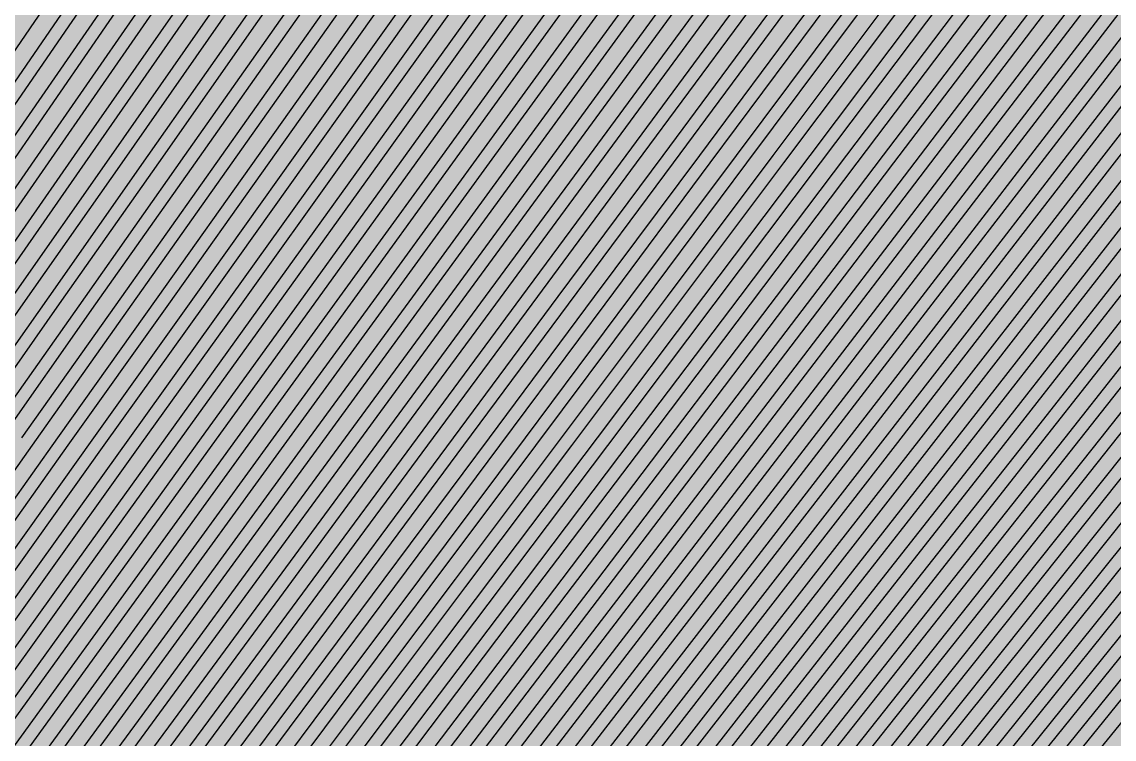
# Model space of a CAD drawing. Header units: metres. Extents: x -7231 to 10969, y -37556 to 1873.
# Drawn here: x 3303.2 to 3477.2, y -18129.3 to -18015.1 of the extents above; entities that cross this region are included whole.
import ezdxf

# ---------------------------------------------------------------- set-up
doc = ezdxf.new("R2010")
doc.units = ezdxf.units.M
for name, color, linetype in [('Metal1', 4, 'CONTINUOUS'), ('Metal2', 3, 'CONTINUOUS'), ('Polyimide', 7, 'CONTINUOUS')]:
    doc.layers.add(name, color=color, linetype=linetype)

msp = doc.modelspace()

# ---------------------------------------------------------------- hatches: boundary and pattern name
at = {"layer": 'Polyimide'}
msp.add_hatch(color=7, dxfattribs=at).paths.add_polyline_path([(4065.69, -468), (4066.67, -501.99), (4068.51, -535.99), (4071.41, -569.99), (4075.54, -603.99), (4081.04, -637.99), (4088.01, -671.99), (4096.52, -705.98), (4106.62, -739.98), (4118.33, -773.98), (4131.63, -807.98), (4146.49, -841.98), (4162.87, -875.98), (4180.68, -909.97), (4199.83, -943.97), (4220.22, -977.97), (4241.73, -1011.97), (4264.21, -1045.97), (4287.52, -1079.96), (4311.51, -1113.96), (4336.01, -1147.96), (4360.86, -1181.96), (4385.88, -1215.96), (4410.89, -1249.96), (4435.74, -1283.95), (4460.24, -1317.95), (4484.23, -1351.95), (4507.54, -1385.95), (4530.02, -1419.95), (4551.53, -1453.94), (4571.92, -1487.94), (4591.07, -1521.94), (4608.88, -1555.94), (4625.26, -1589.94), (4640.12, -1623.94), (4653.42, -1657.93), (4665.13, -1691.93), (4675.23, -1725.93), (4683.74, -1759.93), (4690.71, -1793.93), (4696.21, -1827.93), (4700.34, -1861.92), (4703.24, -1895.92), (4705.08, -1929.92), (4706.06, -1963.92), (4706.44, -1997.92), (4706.5, -2031.91), (4706.5, -4793.02), (4709.95, -4838.39), (4720.22, -4882.71), (4737.08, -4924.98), (4760.13, -4964.2), (4788.85, -4999.49), (4822.58, -5030.03), (4860.53, -5055.12), (4901.85, -5074.18), (4901.85, -5074.18), (4970.68, -5105.23), (5034.7, -5145.26), (5092.76, -5193.54), (5143.8, -5249.19), (5186.89, -5311.2), (5221.24, -5378.44), (5246.23, -5449.69), (5261.41, -5523.66), (5266.5, -5599), (5261.41, -5674.34), (5246.23, -5748.31), (5221.24, -5819.56), (5186.89, -5886.8), (5143.8, -5948.81), (5092.76, -6004.46), (5034.7, -6052.74), (4970.68, -6092.77), (4901.85, -6123.82), (4860.53, -6142.88), (4822.58, -6167.97), (4788.85, -6198.51), (4760.13, -6233.8), (4737.08, -6273.02), (4720.22, -6315.29), (4709.95, -6359.61), (4706.5, -6404.98), (4706.5, -9221.52), (4709.95, -9266.88), (4720.22, -9311.21), (4737.08, -9353.47), (4760.13, -9392.7), (4788.85, -9427.98), (4822.58, -9458.52), (4860.53, -9483.61), (4901.85, -9502.67), (4970.68, -9533.72), (5034.7, -9573.75), (5092.76, -9622.03), (5143.8, -9677.68), (5186.89, -9739.69), (5221.24, -9806.94), (5246.23, -9878.19), (5261.41, -9952.16), (5266.5, -10027.49), (5261.41, -10102.83), (5246.23, -10176.8), (5221.24, -10248.05), (5186.89, -10315.3), (5143.8, -10377.31), (5092.76, -10432.96), (5034.7, -10481.24), (4970.68, -10521.27), (4901.85, -10552.32), (4860.53, -10571.38), (4822.58, -10596.46), (4788.85, -10627), (4760.13, -10662.29), (4737.08, -10701.52), (4720.22, -10743.78), (4709.95, -10788.1), (4706.5, -10833.47), (4706.5, -13650.01), (4709.95, -13695.38), (4720.22, -13739.7), (4737.08, -13781.96), (4760.13, -13821.19), (4788.85, -13856.48), (4822.58, -13887.02), (4860.53, -13912.11), (4901.85, -13931.17), (4970.68, -13962.22), (5034.7, -14002.25), (5092.76, -14050.53), (5143.8, -14106.18), (5186.89, -14168.19), (5221.24, -14235.43), (5246.23, -14306.68), (5261.41, -14380.65), (5266.5, -14455.99), (5261.41, -14531.33), (5246.23, -14605.29), (5221.24, -14676.55), (5186.89, -14743.79), (5143.8, -14805.8), (5092.76, -14861.45), (5034.7, -14909.73), (4970.68, -14949.76), (4901.85, -14980.81), (4860.53, -14999.87), (4822.58, -15024.96), (4788.85, -15055.5), (4760.13, -15090.79), (4737.08, -15130.01), (4720.22, -15172.27), (4709.95, -15216.6), (4706.5, -15261.97), (4706.5, -15455.99), (4720.95, -15750.04), (4764.14, -16041.26), (4835.68, -16326.84), (4934.86, -16604.04), (5060.74, -16870.18), (5212.09, -17122.7), (5387.47, -17359.17), (5585.18, -17577.31), (5803.32, -17775.02), (6039.79, -17950.4), (6292.31, -18101.75), (6558.45, -18227.63), (6835.65, -18326.81), (7121.23, -18398.34), (7412.45, -18441.54), (7706.5, -18455.99), (9969.01, -18455.99), (10047.42, -18459.84), (10125.08, -18471.36), (10201.23, -18490.44), (10275.15, -18516.89), (10346.12, -18550.45), (10413.46, -18590.81), (10476.52, -18637.58), (10534.69, -18690.3), (10587.41, -18748.47), (10634.18, -18811.53), (10674.54, -18878.87), (10708.11, -18949.84), (10734.56, -19023.76), (10753.63, -19099.92), (10765.15, -19177.58), (10769.01, -19255.99), (10769.01, -20895.8), (10730.24, -20951.41), (10694.6, -21009.08), (10662.21, -21068.63), (10633.17, -21129.89), (10607.55, -21192.66), (10585.45, -21256.74), (10566.93, -21321.96), (10552.05, -21388.09), (10540.84, -21454.95), (10533.35, -21522.33), (10529.6, -21590.02), (10529.6, -21657.81), (10533.35, -21725.5), (10540.84, -21792.87), (10552.05, -21859.73), (10566.93, -21925.87), (10585.45, -21991.08), (10607.55, -22055.17), (10633.17, -22117.94), (10662.21, -22179.19), (10694.6, -22238.74), (10730.24, -22296.41), (10769.01, -22352.03), (10769.01, -32454.24), (10728.74, -32510.49), (10691.72, -32568.92), (10658.05, -32629.35), (10627.85, -32691.58), (10601.2, -32755.42), (10578.21, -32820.67), (10558.93, -32887.1), (10543.44, -32954.52), (10531.77, -33022.71), (10523.97, -33091.44), (10520.07, -33160.51), (10520.07, -33229.69), (10523.97, -33298.75), (10531.77, -33367.49), (10543.44, -33435.67), (10558.93, -33503.09), (10578.21, -33569.53), (10601.2, -33634.77), (10627.85, -33698.61), (10658.05, -33760.85), (10691.72, -33821.28), (10728.74, -33879.71), (10769.01, -33935.96), (10769.01, -36556), (10765.15, -36634.41), (10753.63, -36712.07), (10734.56, -36788.23), (10708.11, -36862.15), (10674.54, -36933.12), (10634.18, -37000.46), (10587.41, -37063.51), (10534.69, -37121.69), (10476.52, -37174.41), (10413.46, -37221.18), (10346.12, -37261.54), (10275.15, -37295.1), (10201.23, -37321.55), (10125.08, -37340.63), (10047.42, -37352.15), (9969.01, -37356), (-6231.01, -37356), (-6309.42, -37352.15), (-6387.08, -37340.63), (-6463.23, -37321.55), (-6537.15, -37295.1), (-6608.12, -37261.54), (-6675.46, -37221.18), (-6738.52, -37174.41), (-6796.69, -37121.69), (-6849.41, -37063.51), (-6896.18, -37000.46), (-6936.54, -36933.12), (-6970.11, -36862.15), (-6996.56, -36788.23), (-7015.63, -36712.07), (-7027.15, -36634.41), (-7031.01, -36556), (-7031.01, -33936), (-6990.74, -33879.75), (-6953.7, -33821.31), (-6920.03, -33760.88), (-6889.82, -33698.64), (-6863.18, -33634.8), (-6840.18, -33569.55), (-6820.9, -33503.11), (-6805.4, -33435.69), (-6793.74, -33367.49), (-6785.94, -33298.75), (-6782.03, -33229.68), (-6782.03, -33160.5), (-6785.94, -33091.43), (-6793.74, -33022.69), (-6805.4, -32954.5), (-6820.9, -32887.07), (-6840.18, -32820.63), (-6863.18, -32755.39), (-6889.82, -32691.54), (-6920.03, -32629.3), (-6953.7, -32568.87), (-6990.74, -32510.43), (-7031.01, -32454.18), (-7031.01, -22364.83), (-6990.74, -22308.58), (-6953.7, -22250.14), (-6920.03, -22189.71), (-6889.82, -22127.47), (-6863.18, -22063.62), (-6840.18, -21998.38), (-6820.9, -21931.94), (-6805.4, -21864.51), (-6793.74, -21796.32), (-6785.94, -21727.58), (-6782.03, -21658.51), (-6782.03, -21589.33), (-6785.94, -21520.26), (-6793.74, -21451.52), (-6805.4, -21383.32), (-6820.9, -21315.9), (-6840.18, -21249.46), (-6863.18, -21184.21), (-6889.82, -21120.37), (-6920.03, -21058.13), (-6953.7, -20997.7), (-6990.74, -20939.26), (-7031.01, -20883.01), (-7031.01, -19255.99), (-7027.15, -19177.58), (-7015.63, -19099.92), (-6996.56, -19023.76), (-6970.11, -18949.84), (-6936.54, -18878.87), (-6896.18, -18811.53), (-6849.41, -18748.47), (-6796.69, -18690.3), (-6738.52, -18637.58), (-6675.46, -18590.81), (-6608.12, -18550.45), (-6537.15, -18516.89), (-6463.23, -18490.44), (-6387.08, -18471.36), (-6309.42, -18459.84), (-6231.01, -18455.99), (-3968.5, -18455.99), (-3674.45, -18441.54), (-3383.23, -18398.34), (-3097.65, -18326.81), (-2820.45, -18227.63), (-2554.31, -18101.75), (-2301.79, -17950.4), (-2065.32, -17775.02), (-1847.18, -17577.31), (-1649.47, -17359.17), (-1474.09, -17122.7), (-1322.74, -16870.18), (-1196.86, -16604.04), (-1097.68, -16326.84), (-1026.14, -16041.26), (-982.95, -15750.04), (-968.5, -15455.99), (-968.5, -15261.97), (-971.95, -15216.6), (-982.22, -15172.27), (-999.08, -15130.01), (-1022.13, -15090.79), (-1050.85, -15055.5), (-1084.58, -15024.96), (-1122.53, -14999.87), (-1163.85, -14980.81), (-1232.68, -14949.76), (-1296.7, -14909.73), (-1354.76, -14861.45), (-1405.8, -14805.8), (-1448.89, -14743.79), (-1483.24, -14676.55), (-1508.23, -14605.29), (-1523.41, -14531.33), (-1528.5, -14455.99), (-1523.41, -14380.65), (-1508.23, -14306.68), (-1483.24, -14235.43), (-1448.89, -14168.19), (-1405.8, -14106.18), (-1354.76, -14050.53), (-1296.7, -14002.25), (-1232.68, -13962.22), (-1163.85, -13931.17), (-1122.53, -13912.11), (-1084.58, -13887.02), (-1050.85, -13856.48), (-1022.13, -13821.19), (-999.08, -13781.96), (-982.22, -13739.7), (-971.95, -13695.38), (-968.5, -13650.01), (-968.5, -12309.64), (-971.95, -12264.27), (-982.22, -12219.94), (-999.08, -12177.68), (-1022.13, -12138.46), (-1050.85, -12103.17), (-1084.58, -12072.63), (-1122.53, -12047.54), (-1163.85, -12028.48), (-1232.68, -11997.43), (-1296.7, -11957.4), (-1354.76, -11909.12), (-1405.8, -11853.47), (-1448.89, -11791.46), (-1483.24, -11724.22), (-1508.23, -11652.96), (-1523.41, -11579), (-1528.5, -11503.66), (-1523.41, -11428.32), (-1508.23, -11354.35), (-1483.24, -11283.1), (-1448.89, -11215.86), (-1405.8, -11153.85), (-1354.76, -11098.2), (-1296.7, -11049.92), (-1232.68, -11009.89), (-1163.85, -10978.84), (-1122.53, -10959.78), (-1084.58, -10934.69), (-1050.85, -10904.15), (-1022.13, -10868.86), (-999.08, -10829.63), (-982.22, -10787.37), (-971.95, -10743.05), (-968.5, -10697.68), (-968.5, -9357.31), (-971.95, -9311.94), (-982.22, -9267.62), (-999.08, -9225.35), (-1022.13, -9186.13), (-1050.85, -9150.84), (-1084.58, -9120.3), (-1122.53, -9095.21), (-1163.85, -9076.15), (-1163.85, -9076.15), (-1232.68, -9045.1), (-1296.7, -9005.07), (-1354.76, -8956.79), (-1405.8, -8901.14), (-1448.89, -8839.13), (-1483.24, -8771.89), (-1508.23, -8700.64), (-1523.41, -8626.67), (-1528.5, -8551.33), (-1523.41, -8475.99), (-1508.23, -8402.02), (-1483.24, -8330.77), (-1448.89, -8263.53), (-1405.8, -8201.52), (-1354.76, -8145.87), (-1296.7, -8097.59), (-1232.68, -8057.56), (-1163.85, -8026.51), (-1163.85, -8026.51), (-1122.53, -8007.45), (-1084.58, -7982.36), (-1050.85, -7951.82), (-1022.13, -7916.53), (-999.08, -7877.31), (-982.22, -7835.04), (-971.95, -7790.72), (-968.5, -7745.35), (-968.5, -6404.98), (-971.95, -6359.61), (-982.22, -6315.29), (-999.08, -6273.02), (-1022.13, -6233.8), (-1050.85, -6198.51), (-1084.58, -6167.97), (-1122.53, -6142.88), (-1163.85, -6123.82), (-1163.85, -6123.82), (-1232.68, -6092.77), (-1296.7, -6052.74), (-1354.76, -6004.46), (-1405.8, -5948.81), (-1448.89, -5886.8), (-1483.24, -5819.56), (-1508.23, -5748.31), (-1523.41, -5674.34), (-1528.5, -5599), (-1523.41, -5523.66), (-1508.23, -5449.69), (-1483.24, -5378.44), (-1448.89, -5311.2), (-1405.8, -5249.19), (-1354.76, -5193.54), (-1296.7, -5145.26), (-1232.68, -5105.23), (-1163.85, -5074.18), (-1163.85, -5074.18), (-1122.53, -5055.12), (-1084.58, -5030.03), (-1050.85, -4999.49), (-1022.13, -4964.2), (-999.08, -4924.98), (-982.22, -4882.71), (-971.95, -4838.39), (-968.5, -4793.02), (-968.5, -2031.91), (-968.44, -1997.92), (-968.06, -1963.92), (-967.05, -1929.92), (-965.18, -1895.92), (-962.22, -1861.92), (-958.01, -1827.93), (-952.41, -1793.93), (-945.31, -1759.93), (-936.64, -1725.93), (-926.35, -1691.93), (-914.43, -1657.93), (-900.88, -1623.94), (-885.74, -1589.94), (-869.05, -1555.94), (-850.91, -1521.94), (-831.4, -1487.94), (-810.63, -1453.94), (-788.72, -1419.95), (-765.82, -1385.95), (-742.07, -1351.95), (-717.63, -1317.95), (-692.67, -1283.95), (-667.36, -1249.96), (-641.88, -1215.96), (-616.39, -1181.96), (-591.08, -1147.96), (-566.12, -1113.96), (-541.68, -1079.96), (-517.93, -1045.97), (-495.03, -1011.97), (-473.12, -977.97), (-452.35, -943.97), (-432.84, -909.97), (-414.7, -875.98), (-398.01, -841.98), (-382.87, -807.98), (-369.32, -773.98), (-357.4, -739.98), (-347.11, -705.98), (-338.44, -671.99), (-331.34, -637.99), (-325.74, -603.99), (-321.53, -569.99), (-318.57, -535.99), (-316.7, -501.99), (-315.69, -468), (-315.31, -434), (-315.25, -400), (-315.25, 401), (-315.25, 451), (-315.25, 1644), (-270.25, 1644), (-270.03, 1637.13), (-269.35, 1630.29), (-268.23, 1623.52), (-266.67, 1616.82), (-264.68, 1610.25), (-262.26, 1603.82), (-259.42, 1597.56), (-256.18, 1591.5), (-252.55, 1585.67), (-248.55, 1580.08), (-244.19, 1574.77), (-239.5, 1569.75), (-234.48, 1565.06), (-229.17, 1560.7), (-223.58, 1556.7), (-217.75, 1553.07), (-211.69, 1549.83), (-205.43, 1546.99), (-199, 1544.57), (-192.43, 1542.58), (-185.73, 1541.02), (-178.96, 1539.9), (-172.12, 1539.22), (-165.25, 1539), (-158.38, 1539.22), (-151.54, 1539.9), (-144.77, 1541.02), (-138.07, 1542.58), (-131.5, 1544.57), (-125.07, 1546.99), (-118.81, 1549.83), (-112.75, 1553.07), (-106.92, 1556.7), (-101.33, 1560.7), (-96.02, 1565.06), (-91, 1569.75), (-86.31, 1574.77), (-81.95, 1580.08), (-77.95, 1585.67), (-74.32, 1591.5), (-71.08, 1597.56), (-68.24, 1603.82), (-65.82, 1610.25), (-63.83, 1616.82), (-62.27, 1623.52), (-61.15, 1630.29), (-60.47, 1637.13), (-60.25, 1644), (1853, 1644), (1853, 1573), (3815.25, 1573), (3815.46, 1579.54), (3816.11, 1586.05), (3817.17, 1592.51), (3818.66, 1598.88), (3820.56, 1605.14), (3822.86, 1611.27), (3825.56, 1617.23), (3828.65, 1623), (3832.1, 1628.56), (3835.91, 1633.88), (3840.07, 1638.93), (3844.54, 1643.71), (3849.32, 1648.18), (3854.37, 1652.34), (3859.69, 1656.15), (3865.25, 1659.6), (3871.02, 1662.69), (3876.98, 1665.39), (3883.11, 1667.69), (3889.37, 1669.59), (3895.74, 1671.08), (3902.2, 1672.14), (3908.71, 1672.79), (3915.25, 1673), (3921.79, 1672.79), (3928.3, 1672.14), (3934.76, 1671.08), (3941.13, 1669.59), (3947.39, 1667.69), (3953.52, 1665.39), (3959.48, 1662.69), (3965.25, 1659.6), (3970.81, 1656.15), (3976.13, 1652.34), (3981.18, 1648.18), (3985.96, 1643.71), (3990.43, 1638.93), (3994.59, 1633.88), (3998.4, 1628.56), (4001.85, 1623), (4004.94, 1617.23), (4007.64, 1611.27), (4009.94, 1605.14), (4011.84, 1598.88), (4013.33, 1592.51), (4014.39, 1586.05), (4015.04, 1579.54), (4015.25, 1573), (4065.25, 1573), (4065.25, 451), (4065.25, 401), (4065.25, -400), (4065.31, -434), (4065.69, -468)])

# ---------------------------------------------------------------- linework, layer by layer
at = {"layer": 'Metal1'}
for points in [[(3286.88, -18238.83), (3303.95, -18216.33), (3321.02, -18193.83), (3338.08, -18171.33), (3355.15, -18148.83), (3372.22, -18126.33), (3389.29, -18103.82), (3406.35, -18081.32), (3423.42, -18058.82), (3440.49, -18036.32), (3457.56, -18013.82), (3474.62, -17991.32), (3491.69, -17968.82), (3508.76, -17946.32), (3525.83, -17923.82), (3542.89, -17901.32), (3559.96, -17878.82), (3577.03, -17856.32), (3594.1, -17833.82), (3611.16, -17811.32), (3628.23, -17788.82), (3645.3, -17766.31)], [(3646.89, -17767.52), (3629.82, -17790.02), (3612.76, -17812.52), (3595.69, -17835.03), (3578.62, -17857.53), (3561.55, -17880.03), (3544.49, -17902.53), (3527.42, -17925.03), (3510.35, -17947.53), (3493.29, -17970.03), (3476.22, -17992.53), (3459.15, -18015.03), (3442.08, -18037.53), (3425.02, -18060.03), (3407.95, -18082.53), (3390.88, -18105.03), (3373.81, -18127.53), (3356.75, -18150.03), (3339.68, -18172.54), (3322.61, -18195.04), (3305.54, -18217.54), (3288.48, -18240.04)], [(3288.55, -18193.84), (3305.23, -18171.34), (3321.92, -18148.83), (3338.6, -18126.33), (3355.29, -18103.83), (3371.98, -18081.33), (3388.66, -18058.83), (3405.35, -18036.33), (3422.03, -18013.83), (3438.72, -17991.33), (3455.41, -17968.83), (3472.09, -17946.33), (3488.78, -17923.83), (3505.46, -17901.33), (3522.15, -17878.83), (3538.84, -17856.33), (3555.52, -17833.83), (3572.21, -17811.32), (3588.89, -17788.82), (3605.58, -17766.32)], [(3288.68, -18148.84), (3304.99, -18126.34), (3321.29, -18103.84), (3337.6, -18081.34), (3353.9, -18058.84), (3370.21, -18036.34), (3386.51, -18013.84), (3402.82, -17991.34), (3419.12, -17968.84), (3435.43, -17946.34), (3451.73, -17923.84), (3468.03, -17901.34), (3484.34, -17878.84), (3500.64, -17856.33), (3516.95, -17833.83), (3533.25, -17811.33), (3549.56, -17788.83), (3565.86, -17766.33)], [(3527.78, -17767.5), (3511.85, -17790), (3495.93, -17812.5), (3480.01, -17835), (3464.08, -17857.5), (3448.16, -17880), (3432.24, -17902.5), (3416.31, -17925), (3400.39, -17947.5), (3384.47, -17970), (3368.54, -17992.5), (3352.62, -18015), (3336.7, -18037.5), (3320.77, -18060.01), (3304.85, -18082.51), (3288.93, -18105.01)], [(3474.84, -17767.48), (3459.42, -17789.98), (3444.01, -17812.49), (3428.59, -17834.99), (3413.18, -17857.49), (3397.76, -17879.99), (3382.35, -17902.49), (3366.93, -17924.99), (3351.52, -17947.49), (3336.1, -17969.99), (3320.69, -17992.49), (3305.27, -18014.99), (3289.86, -18037.49)], [(3607.19, -17767.51), (3590.5, -17790.02), (3573.81, -17812.52), (3557.13, -17835.02), (3540.44, -17857.52), (3523.76, -17880.02), (3507.07, -17902.52), (3490.38, -17925.02), (3473.7, -17947.52), (3457.01, -17970.02), (3440.33, -17992.52), (3423.64, -18015.02), (3406.95, -18037.52), (3390.27, -18060.02), (3373.58, -18082.52), (3356.9, -18105.02), (3340.21, -18127.53), (3323.52, -18150.03), (3306.84, -18172.53), (3290.15, -18195.03)], [(3567.48, -17767.51), (3551.18, -17790.01), (3534.87, -17812.51), (3518.57, -17835.01), (3502.26, -17857.51), (3485.96, -17880.01), (3469.65, -17902.51), (3453.35, -17925.01), (3437.04, -17947.51), (3420.74, -17970.01), (3404.44, -17992.51), (3388.13, -18015.01), (3371.83, -18037.51), (3355.52, -18060.01), (3339.22, -18082.52), (3322.91, -18105.02), (3306.61, -18127.52), (3290.3, -18150.02)], [(3290.7, -18261.32), (3308.02, -18238.82), (3325.34, -18216.32), (3342.67, -18193.82), (3359.99, -18171.32), (3377.31, -18148.82), (3394.63, -18126.32), (3411.95, -18103.82), (3429.27, -18081.32), (3446.6, -18058.82), (3463.92, -18036.32), (3481.24, -18013.82), (3498.56, -17991.32), (3515.88, -17968.81), (3533.2, -17946.31), (3550.53, -17923.81), (3567.85, -17901.31), (3585.17, -17878.81), (3602.49, -17856.31), (3619.81, -17833.81), (3637.13, -17811.31), (3654.46, -17788.81), (3671.78, -17766.31)], [(3291.76, -18081.35), (3307.56, -18058.85), (3323.35, -18036.35), (3339.15, -18013.85), (3354.94, -17991.35), (3370.74, -17968.85), (3386.54, -17946.35), (3402.33, -17923.85), (3418.13, -17901.35), (3433.92, -17878.85), (3449.72, -17856.35), (3465.52, -17833.85), (3481.31, -17811.35), (3497.11, -17788.84), (3512.9, -17766.34)], [(3673.36, -17767.53), (3656.04, -17790.03), (3638.72, -17812.53), (3621.4, -17835.03), (3604.08, -17857.53), (3586.75, -17880.03), (3569.43, -17902.53), (3552.11, -17925.03), (3534.79, -17947.53), (3517.47, -17970.03), (3500.15, -17992.54), (3482.82, -18015.04), (3465.5, -18037.54), (3448.18, -18060.04), (3430.86, -18082.54), (3413.54, -18105.04), (3396.21, -18127.54), (3378.89, -18150.04), (3361.57, -18172.54), (3344.25, -18195.04), (3326.93, -18217.54), (3309.61, -18240.04), (3292.28, -18262.54)], [(3293.25, -18216.33), (3310.19, -18193.83), (3327.13, -18171.33), (3344.07, -18148.83), (3361.01, -18126.33), (3377.95, -18103.83), (3394.89, -18081.33), (3411.84, -18058.83), (3428.78, -18036.33), (3445.72, -18013.82), (3462.66, -17991.32), (3479.6, -17968.82), (3496.54, -17946.32), (3513.48, -17923.82), (3530.42, -17901.32), (3547.36, -17878.82), (3564.3, -17856.32), (3581.24, -17833.82), (3598.18, -17811.32), (3615.12, -17788.82), (3632.06, -17766.32)], [(3514.54, -17767.49), (3498.75, -17789.99), (3482.95, -17812.49), (3467.15, -17835), (3451.36, -17857.5), (3435.56, -17880), (3419.76, -17902.5), (3403.97, -17925), (3388.17, -17947.5), (3372.38, -17970), (3356.58, -17992.5), (3340.78, -18015), (3324.99, -18037.5), (3309.19, -18060), (3293.4, -18082.5)], [(3293.78, -18126.35), (3309.96, -18103.85), (3326.14, -18081.34), (3342.32, -18058.84), (3358.49, -18036.34), (3374.67, -18013.84), (3390.85, -17991.34), (3407.03, -17968.84), (3423.2, -17946.34), (3439.38, -17923.84), (3455.56, -17901.34), (3471.74, -17878.84), (3487.91, -17856.34), (3504.09, -17833.84), (3520.27, -17811.34), (3536.45, -17788.84), (3552.62, -17766.34)], [(3294.01, -18283.82), (3311.58, -18261.32), (3329.16, -18238.82), (3346.74, -18216.32), (3364.31, -18193.82), (3381.89, -18171.32), (3399.46, -18148.81), (3417.04, -18126.31), (3434.62, -18103.81), (3452.19, -18081.31), (3469.77, -18058.81), (3487.34, -18036.31), (3504.92, -18013.81), (3522.5, -17991.31), (3540.07, -17968.81), (3557.65, -17946.31), (3575.22, -17923.81), (3592.8, -17901.31), (3610.38, -17878.81), (3627.95, -17856.31), (3645.53, -17833.81), (3663.1, -17811.3), (3680.68, -17788.8), (3698.26, -17766.3)], [(3294.28, -18171.34), (3310.84, -18148.84), (3327.4, -18126.34), (3343.96, -18103.84), (3360.52, -18081.34), (3377.08, -18058.83), (3393.63, -18036.33), (3410.19, -18013.83), (3426.75, -17991.33), (3443.31, -17968.83), (3459.87, -17946.33), (3476.43, -17923.83), (3492.99, -17901.33), (3509.55, -17878.83), (3526.11, -17856.33), (3542.66, -17833.83), (3559.22, -17811.33), (3575.78, -17788.83), (3592.34, -17766.33)], [(3633.66, -17767.52), (3616.72, -17790.02), (3599.78, -17812.52), (3582.84, -17835.02), (3565.9, -17857.52), (3548.96, -17880.02), (3532.02, -17902.52), (3515.07, -17925.03), (3498.13, -17947.53), (3481.19, -17970.03), (3464.25, -17992.53), (3447.31, -18015.03), (3430.37, -18037.53), (3413.43, -18060.03), (3396.49, -18082.53), (3379.55, -18105.03), (3362.61, -18127.53), (3345.67, -18150.03), (3328.73, -18172.53), (3311.79, -18195.03), (3294.85, -18217.53)], [(3554.25, -17767.5), (3538.07, -17790), (3521.89, -17812.5), (3505.71, -17835), (3489.54, -17857.51), (3473.36, -17880.01), (3457.18, -17902.51), (3441, -17925.01), (3424.83, -17947.51), (3408.65, -17970.01), (3392.47, -17992.51), (3376.29, -18015.01), (3360.12, -18037.51), (3343.94, -18060.01), (3327.76, -18082.51), (3311.58, -18105.01), (3295.41, -18127.51)], [(3699.83, -17767.53), (3682.26, -17790.04), (3664.68, -17812.54), (3647.1, -17835.04), (3629.53, -17857.54), (3611.95, -17880.04), (3594.38, -17902.54), (3576.8, -17925.04), (3559.22, -17947.54), (3541.65, -17970.04), (3524.07, -17992.54), (3506.5, -18015.04), (3488.92, -18037.54), (3471.34, -18060.04), (3453.77, -18082.54), (3436.19, -18105.04), (3418.62, -18127.55), (3401.04, -18150.05), (3383.46, -18172.55), (3365.89, -18195.05), (3348.31, -18217.55), (3330.74, -18240.05), (3313.16, -18262.55), (3295.59, -18285.05)], [(3593.95, -17767.51), (3577.39, -17790.01), (3560.83, -17812.51), (3544.28, -17835.01), (3527.72, -17857.51), (3511.16, -17880.01), (3494.6, -17902.52), (3478.04, -17925.02), (3461.48, -17947.52), (3444.92, -17970.02), (3428.36, -17992.52), (3411.8, -18015.02), (3395.24, -18037.52), (3378.69, -18060.02), (3362.13, -18082.52), (3345.57, -18105.02), (3329.01, -18127.52), (3312.45, -18150.02), (3295.89, -18172.52)], [(3295.97, -18058.86), (3311.64, -18036.36), (3327.31, -18013.85), (3342.98, -17991.35), (3358.64, -17968.85), (3374.31, -17946.35), (3389.98, -17923.85), (3405.65, -17901.35), (3421.32, -17878.85), (3436.99, -17856.35), (3452.66, -17833.85), (3468.33, -17811.35), (3484, -17788.85), (3499.67, -17766.35)], [(3297.45, -18238.83), (3314.65, -18216.33), (3331.84, -18193.82), (3349.04, -18171.32), (3366.23, -18148.82), (3383.42, -18126.32), (3400.62, -18103.82), (3417.81, -18081.32), (3435.01, -18058.82), (3452.2, -18036.32), (3469.4, -18013.82), (3486.59, -17991.32), (3503.79, -17968.82), (3520.98, -17946.32), (3538.18, -17923.82), (3555.37, -17901.32), (3572.57, -17878.81), (3589.76, -17856.31), (3606.95, -17833.81), (3624.15, -17811.31), (3641.34, -17788.81), (3658.54, -17766.31)], [(3501.31, -17767.49), (3485.64, -17789.99), (3469.97, -17812.49), (3454.3, -17834.99), (3438.63, -17857.49), (3422.96, -17879.99), (3407.29, -17902.49), (3391.62, -17925), (3375.95, -17947.5), (3360.29, -17970), (3344.62, -17992.5), (3328.95, -18015), (3313.28, -18037.5), (3297.61, -18060)], [(3298.63, -18103.85), (3314.68, -18081.35), (3330.73, -18058.85), (3346.78, -18036.35), (3362.83, -18013.85), (3378.88, -17991.34), (3394.93, -17968.84), (3410.98, -17946.34), (3427.03, -17923.84), (3443.08, -17901.34), (3459.13, -17878.84), (3475.18, -17856.34), (3491.23, -17833.84), (3507.28, -17811.34), (3523.33, -17788.84), (3539.38, -17766.34)], [(3660.13, -17767.53), (3642.93, -17790.03), (3625.74, -17812.53), (3608.54, -17835.03), (3591.35, -17857.53), (3574.15, -17880.03), (3556.96, -17902.53), (3539.77, -17925.03), (3522.57, -17947.53), (3505.38, -17970.03), (3488.18, -17992.53), (3470.99, -18015.03), (3453.79, -18037.53), (3436.6, -18060.03), (3419.4, -18082.54), (3402.21, -18105.04), (3385.01, -18127.54), (3367.82, -18150.04), (3350.62, -18172.54), (3333.43, -18195.04), (3316.24, -18217.54), (3299.04, -18240.04)], [(3299.37, -18193.83), (3316.18, -18171.33), (3333, -18148.83), (3349.81, -18126.33), (3366.62, -18103.83), (3383.44, -18081.33), (3400.25, -18058.83), (3417.06, -18036.33), (3433.87, -18013.83), (3450.69, -17991.33), (3467.5, -17968.83), (3484.31, -17946.33), (3501.13, -17923.82), (3517.94, -17901.32), (3534.75, -17878.82), (3551.57, -17856.32), (3568.38, -17833.82), (3585.19, -17811.32), (3602.01, -17788.82), (3618.82, -17766.32)], [(3299.76, -18148.84), (3316.19, -18126.34), (3332.63, -18103.84), (3349.06, -18081.34), (3365.49, -18058.84), (3381.92, -18036.34), (3398.35, -18013.84), (3414.78, -17991.34), (3431.22, -17968.84), (3447.65, -17946.33), (3464.08, -17923.83), (3480.51, -17901.33), (3496.94, -17878.83), (3513.37, -17856.33), (3529.81, -17833.83), (3546.24, -17811.33), (3562.67, -17788.83), (3579.1, -17766.33)], [(3299.92, -18036.36), (3315.47, -18013.86), (3331.01, -17991.36), (3346.55, -17968.86), (3362.09, -17946.36), (3377.63, -17923.86), (3393.17, -17901.35), (3408.72, -17878.85), (3424.26, -17856.35), (3439.8, -17833.85), (3455.34, -17811.35), (3470.88, -17788.85), (3486.43, -17766.35)], [(3541.01, -17767.5), (3524.96, -17790), (3508.91, -17812.5), (3492.86, -17835), (3476.81, -17857.5), (3460.76, -17880), (3444.71, -17902.5), (3428.66, -17925), (3412.61, -17947.5), (3396.56, -17970.01), (3380.51, -17992.51), (3364.46, -18015.01), (3348.41, -18037.51), (3332.36, -18060.01), (3316.31, -18082.51), (3300.26, -18105.01)], [(3620.42, -17767.52), (3603.61, -17790.02), (3586.8, -17812.52), (3569.98, -17835.02), (3553.17, -17857.52), (3536.36, -17880.02), (3519.54, -17902.52), (3502.73, -17925.02), (3485.92, -17947.52), (3469.1, -17970.02), (3452.29, -17992.52), (3435.48, -18015.02), (3418.66, -18037.53), (3401.85, -18060.03), (3385.04, -18082.53), (3368.22, -18105.03), (3351.41, -18127.53), (3334.6, -18150.03), (3317.78, -18172.53), (3300.97, -18195.03)], [(3301.14, -18261.32), (3318.59, -18238.82), (3336.04, -18216.32), (3353.49, -18193.82), (3370.94, -18171.32), (3388.39, -18148.82), (3405.84, -18126.32), (3423.28, -18103.82), (3440.73, -18081.32), (3458.18, -18058.81), (3475.63, -18036.31), (3493.08, -18013.81), (3510.53, -17991.31), (3527.98, -17968.81), (3545.43, -17946.31), (3562.87, -17923.81), (3580.32, -17901.31), (3597.77, -17878.81), (3615.22, -17856.31), (3632.67, -17833.81), (3650.12, -17811.31), (3667.57, -17788.81), (3685.02, -17766.31)], [(3580.72, -17767.51), (3564.29, -17790.01), (3547.85, -17812.51), (3531.42, -17835.01), (3514.99, -17857.51), (3498.56, -17880.01), (3482.13, -17902.51), (3465.69, -17925.01), (3449.26, -17947.51), (3432.83, -17970.01), (3416.4, -17992.52), (3399.97, -18015.02), (3383.54, -18037.52), (3367.1, -18060.02), (3350.67, -18082.52), (3334.24, -18105.02), (3317.81, -18127.52), (3301.38, -18150.02)], [(3488.07, -17767.49), (3472.53, -17789.99), (3456.99, -17812.49), (3441.45, -17834.99), (3425.9, -17857.49), (3410.36, -17879.99), (3394.82, -17902.49), (3379.28, -17924.99), (3363.74, -17947.49), (3348.19, -17969.99), (3332.65, -17992.49), (3317.11, -18014.99), (3301.57, -18037.5)], [(3686.6, -17767.53), (3669.15, -17790.03), (3651.7, -17812.53), (3634.25, -17835.03), (3616.8, -17857.53), (3599.35, -17880.03), (3581.9, -17902.54), (3564.46, -17925.04), (3547.01, -17947.54), (3529.56, -17970.04), (3512.11, -17992.54), (3494.66, -18015.04), (3477.21, -18037.54), (3459.76, -18060.04), (3442.31, -18082.54), (3424.86, -18105.04), (3407.42, -18127.54), (3389.97, -18150.04), (3372.52, -18172.54), (3355.07, -18195.04), (3337.62, -18217.55), (3320.17, -18240.05), (3302.72, -18262.55)], [(3303.22, -18081.35), (3319.14, -18058.85), (3335.07, -18036.35), (3350.99, -18013.85), (3366.91, -17991.35), (3382.83, -17968.85), (3398.76, -17946.35), (3414.68, -17923.85), (3430.6, -17901.35), (3446.53, -17878.84), (3462.45, -17856.34), (3478.37, -17833.84), (3494.3, -17811.34), (3510.22, -17788.84), (3526.14, -17766.34)], [(3286.62, -18306.32), (3304.32, -18283.82), (3322.03, -18261.32), (3339.73, -18238.81), (3357.43, -18216.31), (3375.14, -18193.81), (3392.84, -18171.31), (3410.54, -18148.81), (3428.25, -18126.31), (3445.95, -18103.81), (3463.65, -18081.31), (3481.36, -18058.81), (3499.06, -18036.31), (3516.76, -18013.81)], [(3289.04, -18328.81), (3307, -18306.31), (3324.95, -18283.81), (3342.91, -18261.31), (3360.87, -18238.81), (3378.83, -18216.31), (3396.78, -18193.81), (3414.74, -18171.31), (3432.7, -18148.81), (3450.66, -18126.31), (3468.61, -18103.81), (3486.57, -18081.3), (3504.53, -18058.8), (3522.49, -18036.3), (3540.44, -18013.8)], [(3290.95, -18351.31), (3309.16, -18328.81), (3327.37, -18306.31), (3345.59, -18283.81), (3363.8, -18261.3), (3382.01, -18238.8), (3400.22, -18216.3), (3418.43, -18193.8), (3436.64, -18171.3), (3454.86, -18148.8), (3473.07, -18126.3), (3491.28, -18103.8), (3509.49, -18081.3), (3527.7, -18058.8), (3545.91, -18036.3), (3564.13, -18013.8)], [(3296.81, -18306.31), (3314.64, -18283.81), (3332.47, -18261.31), (3350.3, -18238.81), (3368.13, -18216.31), (3385.96, -18193.81), (3403.79, -18171.31), (3421.62, -18148.81), (3439.45, -18126.31), (3457.28, -18103.81), (3475.11, -18081.31), (3492.94, -18058.81), (3510.77, -18036.31), (3528.6, -18013.81)], [(3299.1, -18328.81), (3317.19, -18306.31), (3335.27, -18283.81), (3353.35, -18261.31), (3371.44, -18238.81), (3389.52, -18216.31), (3407.61, -18193.81), (3425.69, -18171.3), (3443.78, -18148.8), (3461.86, -18126.3), (3479.95, -18103.8), (3498.03, -18081.3), (3516.12, -18058.8), (3534.2, -18036.3), (3552.28, -18013.8)], [(3518.33, -18015.04), (3500.63, -18037.55), (3482.93, -18060.05), (3465.22, -18082.55), (3447.52, -18105.05), (3429.82, -18127.55), (3412.11, -18150.05), (3394.41, -18172.55), (3376.71, -18195.05), (3359.01, -18217.55), (3341.3, -18240.05), (3323.6, -18262.55), (3305.9, -18285.05), (3288.19, -18307.55)], [(3542.01, -18015.05), (3524.05, -18037.55), (3506.09, -18060.05), (3488.13, -18082.55), (3470.18, -18105.05), (3452.22, -18127.55), (3434.26, -18150.05), (3416.3, -18172.55), (3398.35, -18195.06), (3380.39, -18217.56), (3362.43, -18240.06), (3344.48, -18262.56), (3326.52, -18285.06), (3308.56, -18307.56), (3290.6, -18330.06)], [(3565.68, -18015.06), (3547.47, -18037.56), (3529.26, -18060.06), (3511.04, -18082.56), (3492.83, -18105.06), (3474.62, -18127.56), (3456.41, -18150.06), (3438.2, -18172.56), (3419.99, -18195.06), (3401.78, -18217.56), (3383.56, -18240.06), (3365.35, -18262.56), (3347.14, -18285.06), (3328.93, -18307.56), (3310.72, -18330.06), (3292.51, -18352.57)], [(3530.17, -18015.05), (3512.34, -18037.55), (3494.51, -18060.05), (3476.68, -18082.55), (3458.85, -18105.05), (3441.02, -18127.55), (3423.19, -18150.05), (3405.36, -18172.55), (3387.53, -18195.05), (3369.7, -18217.55), (3351.87, -18240.05), (3334.04, -18262.55), (3316.21, -18285.06), (3298.38, -18307.56)], [(3553.84, -18015.05), (3535.76, -18037.55), (3517.67, -18060.05), (3499.59, -18082.55), (3481.51, -18105.06), (3463.42, -18127.56), (3445.34, -18150.06), (3427.25, -18172.56), (3409.17, -18195.06), (3391.08, -18217.56), (3373, -18240.06), (3354.91, -18262.56), (3336.83, -18285.06), (3318.74, -18307.56), (3300.66, -18330.06)]]:
    msp.add_lwpolyline(points, dxfattribs=at)
at = {"layer": 'Metal2'}
for points in [[(3666.74, -17767.53), (3649.49, -17790.03), (3632.23, -17812.53), (3614.97, -17835.03), (3597.71, -17857.53), (3580.45, -17880.03), (3563.2, -17902.53), (3545.94, -17925.03), (3528.68, -17947.53), (3511.42, -17970.03), (3494.16, -17992.53), (3476.91, -18015.03), (3459.65, -18037.54), (3442.39, -18060.04), (3425.13, -18082.54), (3407.87, -18105.04), (3390.61, -18127.54), (3373.36, -18150.04), (3356.1, -18172.54), (3338.84, -18195.04), (3321.58, -18217.54), (3304.32, -18240.04), (3287.07, -18262.54)], [(3507.92, -17767.49), (3492.19, -17789.99), (3476.46, -17812.49), (3460.73, -17834.99), (3444.99, -17857.49), (3429.26, -17880), (3413.53, -17902.5), (3397.8, -17925), (3382.06, -17947.5), (3366.33, -17970), (3350.6, -17992.5), (3334.87, -18015), (3319.13, -18037.5), (3303.4, -18060), (3287.67, -18082.5)], [(3287.9, -18216.33), (3304.78, -18193.83), (3321.66, -18171.33), (3338.53, -18148.83), (3355.41, -18126.33), (3372.29, -18103.83), (3389.17, -18081.33), (3406.04, -18058.83), (3422.92, -18036.33), (3439.8, -18013.83), (3456.67, -17991.33), (3473.55, -17968.82), (3490.43, -17946.32), (3507.3, -17923.82), (3524.18, -17901.32), (3541.06, -17878.82), (3557.93, -17856.32), (3574.81, -17833.82), (3591.69, -17811.32), (3608.56, -17788.82), (3625.44, -17766.32)], [(3288.18, -18126.35), (3304.29, -18103.85), (3320.41, -18081.35), (3336.52, -18058.85), (3352.64, -18036.34), (3368.75, -18013.84), (3384.86, -17991.34), (3400.98, -17968.84), (3417.09, -17946.34), (3433.21, -17923.84), (3449.32, -17901.34), (3465.43, -17878.84), (3481.55, -17856.34), (3497.66, -17833.84), (3513.78, -17811.34), (3529.89, -17788.84), (3546, -17766.34)], [(3288.81, -18171.34), (3305.3, -18148.84), (3321.8, -18126.34), (3338.29, -18103.84), (3354.79, -18081.34), (3371.28, -18058.84), (3387.78, -18036.34), (3404.27, -18013.84), (3420.77, -17991.33), (3437.26, -17968.83), (3453.76, -17946.33), (3470.25, -17923.83), (3486.75, -17901.33), (3503.24, -17878.83), (3519.74, -17856.33), (3536.24, -17833.83), (3552.73, -17811.33), (3569.23, -17788.83), (3585.72, -17766.33)], [(3288.85, -18283.82), (3306.36, -18261.32), (3323.88, -18238.82), (3341.39, -18216.32), (3358.9, -18193.82), (3376.41, -18171.32), (3393.93, -18148.82), (3411.44, -18126.32), (3428.95, -18103.81), (3446.46, -18081.31), (3463.98, -18058.81), (3481.49, -18036.31), (3499, -18013.81), (3516.51, -17991.31), (3534.02, -17968.81), (3551.54, -17946.31), (3569.05, -17923.81), (3586.56, -17901.31), (3604.07, -17878.81), (3621.59, -17856.31), (3639.1, -17833.81), (3656.61, -17811.31), (3674.12, -17788.81), (3691.64, -17766.3)], [(3627.04, -17767.52), (3610.16, -17790.02), (3593.29, -17812.52), (3576.41, -17835.02), (3559.53, -17857.52), (3542.66, -17880.02), (3525.78, -17902.52), (3508.9, -17925.02), (3492.03, -17947.52), (3475.15, -17970.02), (3458.27, -17992.53), (3441.4, -18015.03), (3424.52, -18037.53), (3407.64, -18060.03), (3390.77, -18082.53), (3373.89, -18105.03), (3357.01, -18127.53), (3340.13, -18150.03), (3323.26, -18172.53), (3306.38, -18195.03), (3289.5, -18217.53)], [(3547.63, -17767.5), (3531.52, -17790), (3515.4, -17812.5), (3499.29, -17835), (3483.17, -17857.5), (3467.06, -17880), (3450.95, -17902.51), (3434.83, -17925.01), (3418.72, -17947.51), (3402.6, -17970.01), (3386.49, -17992.51), (3370.38, -18015.01), (3354.26, -18037.51), (3338.15, -18060.01), (3322.03, -18082.51), (3305.92, -18105.01), (3289.81, -18127.51)], [(3290.18, -18058.86), (3305.78, -18036.36), (3321.39, -18013.86), (3336.99, -17991.36), (3352.6, -17968.86), (3368.2, -17946.35), (3383.81, -17923.85), (3399.41, -17901.35), (3415.02, -17878.85), (3430.62, -17856.35), (3446.23, -17833.85), (3461.83, -17811.35), (3477.44, -17788.85), (3493.05, -17766.35)], [(3587.33, -17767.51), (3570.84, -17790.01), (3554.34, -17812.51), (3537.85, -17835.01), (3521.35, -17857.51), (3504.86, -17880.01), (3488.36, -17902.51), (3471.87, -17925.01), (3455.37, -17947.52), (3438.88, -17970.02), (3422.38, -17992.52), (3405.89, -18015.02), (3389.39, -18037.52), (3372.89, -18060.02), (3356.4, -18082.52), (3339.9, -18105.02), (3323.41, -18127.52), (3306.91, -18150.02), (3290.42, -18172.52)], [(3693.21, -17767.53), (3675.7, -17790.03), (3658.19, -17812.53), (3640.68, -17835.04), (3623.17, -17857.54), (3605.65, -17880.04), (3588.14, -17902.54), (3570.63, -17925.04), (3553.12, -17947.54), (3535.6, -17970.04), (3518.09, -17992.54), (3500.58, -18015.04), (3483.07, -18037.54), (3465.55, -18060.04), (3448.04, -18082.54), (3430.53, -18105.04), (3413.02, -18127.54), (3395.5, -18150.04), (3377.99, -18172.55), (3360.48, -18195.05), (3342.97, -18217.55), (3325.45, -18240.05), (3307.94, -18262.55), (3290.43, -18285.05)], [(3494.69, -17767.49), (3479.08, -17789.99), (3463.48, -17812.49), (3447.87, -17834.99), (3432.27, -17857.49), (3416.66, -17879.99), (3401.06, -17902.49), (3385.45, -17924.99), (3369.85, -17947.49), (3354.24, -17969.99), (3338.63, -17992.5), (3323.03, -18015), (3307.42, -18037.5), (3291.82, -18060)], [(3292.17, -18238.83), (3309.3, -18216.33), (3326.43, -18193.83), (3343.56, -18171.33), (3360.69, -18148.82), (3377.82, -18126.32), (3394.95, -18103.82), (3412.08, -18081.32), (3429.22, -18058.82), (3446.35, -18036.32), (3463.48, -18013.82), (3480.61, -17991.32), (3497.74, -17968.82), (3514.87, -17946.32), (3532, -17923.82), (3549.13, -17901.32), (3566.26, -17878.82), (3583.39, -17856.32), (3600.53, -17833.82), (3617.66, -17811.31), (3634.79, -17788.81), (3651.92, -17766.31)], [(3292.96, -18103.85), (3308.95, -18081.35), (3324.94, -18058.85), (3340.92, -18036.35), (3356.91, -18013.85), (3372.9, -17991.35), (3388.88, -17968.85), (3404.87, -17946.35), (3420.86, -17923.84), (3436.84, -17901.34), (3452.83, -17878.84), (3468.82, -17856.34), (3484.8, -17833.84), (3500.79, -17811.34), (3516.78, -17788.84), (3532.76, -17766.34)], [(3653.51, -17767.52), (3636.38, -17790.03), (3619.25, -17812.53), (3602.12, -17835.03), (3584.99, -17857.53), (3567.85, -17880.03), (3550.72, -17902.53), (3533.59, -17925.03), (3516.46, -17947.53), (3499.33, -17970.03), (3482.2, -17992.53), (3465.07, -18015.03), (3447.94, -18037.53), (3430.81, -18060.03), (3413.68, -18082.53), (3396.54, -18105.03), (3379.41, -18127.54), (3362.28, -18150.04), (3345.15, -18172.54), (3328.02, -18195.04), (3310.89, -18217.54), (3293.76, -18240.04)], [(3293.96, -18193.83), (3310.71, -18171.33), (3327.46, -18148.83), (3344.21, -18126.33), (3360.96, -18103.83), (3377.71, -18081.33), (3394.46, -18058.83), (3411.2, -18036.33), (3427.95, -18013.83), (3444.7, -17991.33), (3461.45, -17968.83), (3478.2, -17946.33), (3494.95, -17923.83), (3511.7, -17901.33), (3528.45, -17878.83), (3545.2, -17856.32), (3561.95, -17833.82), (3578.7, -17811.32), (3595.45, -17788.82), (3612.2, -17766.32)], [(3294.07, -18036.36), (3309.55, -18013.86), (3325.02, -17991.36), (3340.5, -17968.86), (3355.98, -17946.36), (3371.46, -17923.86), (3386.94, -17901.36), (3402.41, -17878.86), (3417.89, -17856.35), (3433.37, -17833.85), (3448.85, -17811.35), (3464.33, -17788.85), (3479.81, -17766.35)], [(3294.22, -18148.84), (3310.59, -18126.34), (3326.96, -18103.84), (3343.33, -18081.34), (3359.7, -18058.84), (3376.06, -18036.34), (3392.43, -18013.84), (3408.8, -17991.34), (3425.17, -17968.84), (3441.54, -17946.34), (3457.9, -17923.84), (3474.27, -17901.33), (3490.64, -17878.83), (3507.01, -17856.33), (3523.38, -17833.83), (3539.75, -17811.33), (3556.11, -17788.83), (3572.48, -17766.33)], [(3534.39, -17767.5), (3518.41, -17790), (3502.42, -17812.5), (3486.43, -17835), (3470.45, -17857.5), (3454.46, -17880), (3438.47, -17902.5), (3422.49, -17925), (3406.5, -17947.5), (3390.51, -17970), (3374.53, -17992.5), (3358.54, -18015.01), (3342.55, -18037.51), (3326.57, -18060.01), (3310.58, -18082.51), (3294.59, -18105.01)], [(3613.8, -17767.52), (3597.05, -17790.02), (3580.31, -17812.52), (3563.56, -17835.02), (3546.81, -17857.52), (3530.06, -17880.02), (3513.31, -17902.52), (3496.56, -17925.02), (3479.81, -17947.52), (3463.06, -17970.02), (3446.31, -17992.52), (3429.56, -18015.02), (3412.81, -18037.52), (3396.06, -18060.02), (3379.31, -18082.53), (3362.56, -18105.03), (3345.81, -18127.53), (3329.06, -18150.03), (3312.31, -18172.53), (3295.56, -18195.03)], [(3481.45, -17767.49), (3465.98, -17789.99), (3450.5, -17812.49), (3435.02, -17834.99), (3419.54, -17857.49), (3404.06, -17879.99), (3388.58, -17902.49), (3373.11, -17924.99), (3357.63, -17947.49), (3342.15, -17969.99), (3326.67, -17992.49), (3311.19, -18014.99), (3295.71, -18037.49)], [(3574.1, -17767.51), (3557.73, -17790.01), (3541.36, -17812.51), (3524.99, -17835.01), (3508.63, -17857.51), (3492.26, -17880.01), (3475.89, -17902.51), (3459.52, -17925.01), (3443.15, -17947.51), (3426.79, -17970.01), (3410.42, -17992.51), (3394.05, -18015.01), (3377.68, -18037.52), (3361.31, -18060.02), (3344.94, -18082.52), (3328.58, -18105.02), (3312.21, -18127.52), (3295.84, -18150.02)], [(3295.92, -18261.32), (3313.31, -18238.82), (3330.69, -18216.32), (3348.08, -18193.82), (3365.46, -18171.32), (3382.85, -18148.82), (3400.23, -18126.32), (3417.62, -18103.82), (3435, -18081.32), (3452.39, -18058.82), (3469.77, -18036.32), (3487.16, -18013.81), (3504.54, -17991.31), (3521.93, -17968.81), (3539.31, -17946.31), (3556.7, -17923.81), (3574.09, -17901.31), (3591.47, -17878.81), (3608.86, -17856.31), (3626.24, -17833.81), (3643.63, -17811.31), (3661.01, -17788.81), (3678.4, -17766.31)], [(3297.49, -18081.35), (3313.35, -18058.85), (3329.21, -18036.35), (3345.07, -18013.85), (3360.93, -17991.35), (3376.79, -17968.85), (3392.65, -17946.35), (3408.51, -17923.85), (3424.37, -17901.35), (3440.23, -17878.85), (3456.09, -17856.35), (3471.95, -17833.84), (3487.81, -17811.34), (3503.66, -17788.84), (3519.52, -17766.34)], [(3679.98, -17767.53), (3662.59, -17790.03), (3645.21, -17812.53), (3627.82, -17835.03), (3610.44, -17857.53), (3593.05, -17880.03), (3575.67, -17902.53), (3558.28, -17925.03), (3540.9, -17947.54), (3523.51, -17970.04), (3506.13, -17992.54), (3488.74, -18015.04), (3471.36, -18037.54), (3453.97, -18060.04), (3436.59, -18082.54), (3419.2, -18105.04), (3401.82, -18127.54), (3384.43, -18150.04), (3367.04, -18172.54), (3349.66, -18195.04), (3332.27, -18217.54), (3314.89, -18240.04), (3297.5, -18262.55)], [(3298.6, -18216.33), (3315.61, -18193.83), (3332.61, -18171.33), (3349.61, -18148.83), (3366.62, -18126.33), (3383.62, -18103.83), (3400.62, -18081.33), (3417.63, -18058.82), (3434.63, -18036.32), (3451.64, -18013.82), (3468.64, -17991.32), (3485.64, -17968.82), (3502.65, -17946.32), (3519.65, -17923.82), (3536.66, -17901.32), (3553.66, -17878.82), (3570.66, -17856.32), (3587.67, -17833.82), (3604.67, -17811.32), (3621.68, -17788.82), (3638.68, -17766.32)], [(3521.16, -17767.49), (3505.3, -17790), (3489.44, -17812.5), (3473.58, -17835), (3457.72, -17857.5), (3441.86, -17880), (3426, -17902.5), (3410.14, -17925), (3394.28, -17947.5), (3378.42, -17970), (3362.56, -17992.5), (3346.7, -18015), (3330.84, -18037.5), (3314.98, -18060), (3299.12, -18082.5)], [(3299.17, -18283.82), (3316.81, -18261.32), (3334.45, -18238.82), (3352.09, -18216.32), (3369.72, -18193.81), (3387.36, -18171.31), (3405, -18148.81), (3422.64, -18126.31), (3440.28, -18103.81), (3457.92, -18081.31), (3475.56, -18058.81), (3493.2, -18036.31), (3510.84, -18013.81), (3528.48, -17991.31), (3546.12, -17968.81), (3563.76, -17946.31), (3581.4, -17923.81), (3599.04, -17901.31), (3616.68, -17878.81), (3634.32, -17856.3), (3651.96, -17833.8), (3669.6, -17811.3), (3687.24, -17788.8), (3704.88, -17766.3)], [(3299.39, -18126.34), (3315.63, -18103.84), (3331.87, -18081.34), (3348.11, -18058.84), (3364.35, -18036.34), (3380.59, -18013.84), (3396.83, -17991.34), (3413.07, -17968.84), (3429.31, -17946.34), (3445.56, -17923.84), (3461.8, -17901.34), (3478.04, -17878.84), (3494.28, -17856.34), (3510.52, -17833.84), (3526.76, -17811.33), (3543, -17788.83), (3559.24, -17766.33)], [(3299.76, -18171.34), (3316.38, -18148.84), (3333, -18126.34), (3349.62, -18103.83), (3366.25, -18081.33), (3382.87, -18058.83), (3399.49, -18036.33), (3416.11, -18013.83), (3432.74, -17991.33), (3449.36, -17968.83), (3465.98, -17946.33), (3482.6, -17923.83), (3499.23, -17901.33), (3515.85, -17878.83), (3532.47, -17856.33), (3549.09, -17833.83), (3565.72, -17811.33), (3582.34, -17788.83), (3598.96, -17766.32)], [(3640.27, -17767.52), (3623.27, -17790.02), (3606.27, -17812.52), (3589.26, -17835.02), (3572.26, -17857.52), (3555.26, -17880.03), (3538.25, -17902.53), (3521.25, -17925.03), (3504.24, -17947.53), (3487.24, -17970.03), (3470.24, -17992.53), (3453.23, -18015.03), (3436.23, -18037.53), (3419.22, -18060.03), (3402.22, -18082.53), (3385.22, -18105.03), (3368.21, -18127.53), (3351.21, -18150.03), (3334.2, -18172.53), (3317.2, -18195.03), (3300.2, -18217.54)], [(3706.45, -17767.54), (3688.81, -17790.04), (3671.17, -17812.54), (3653.53, -17835.04), (3635.89, -17857.54), (3618.25, -17880.04), (3600.61, -17902.54), (3582.97, -17925.04), (3565.33, -17947.54), (3547.69, -17970.04), (3530.05, -17992.54), (3512.41, -18015.04), (3494.78, -18037.54), (3477.14, -18060.04), (3459.5, -18082.55), (3441.86, -18105.05), (3424.22, -18127.55), (3406.58, -18150.05), (3388.94, -18172.55), (3371.3, -18195.05), (3353.66, -18217.55), (3336.02, -18240.05), (3318.38, -18262.55), (3300.74, -18285.05)], [(3560.86, -17767.5), (3544.62, -17790), (3528.38, -17812.51), (3512.14, -17835.01), (3495.9, -17857.51), (3479.66, -17880.01), (3463.42, -17902.51), (3447.18, -17925.01), (3430.94, -17947.51), (3414.69, -17970.01), (3398.45, -17992.51), (3382.21, -18015.01), (3365.97, -18037.51), (3349.73, -18060.01), (3333.49, -18082.51), (3317.25, -18105.01), (3301.01, -18127.51)], [(3600.57, -17767.51), (3583.95, -17790.01), (3567.32, -17812.51), (3550.7, -17835.02), (3534.08, -17857.52), (3517.46, -17880.02), (3500.83, -17902.52), (3484.21, -17925.02), (3467.59, -17947.52), (3450.97, -17970.02), (3434.34, -17992.52), (3417.72, -18015.02), (3401.1, -18037.52), (3384.48, -18060.02), (3367.85, -18082.52), (3351.23, -18105.02), (3334.61, -18127.52), (3317.99, -18150.02), (3301.36, -18172.53)], [(3301.76, -18058.85), (3317.49, -18036.35), (3333.23, -18013.85), (3348.96, -17991.35), (3364.69, -17968.85), (3380.42, -17946.35), (3396.16, -17923.85), (3411.89, -17901.35), (3427.62, -17878.85), (3443.35, -17856.35), (3459.09, -17833.85), (3474.82, -17811.35), (3490.55, -17788.85), (3506.29, -17766.35)], [(3302.74, -18238.82), (3319.99, -18216.32), (3337.25, -18193.82), (3354.51, -18171.32), (3371.77, -18148.82), (3389.03, -18126.32), (3406.29, -18103.82), (3423.54, -18081.32), (3440.8, -18058.82), (3458.06, -18036.32), (3475.32, -18013.82), (3492.58, -17991.32), (3509.83, -17968.82), (3527.09, -17946.32), (3544.35, -17923.81), (3561.61, -17901.31), (3578.87, -17878.81), (3596.13, -17856.31), (3613.38, -17833.81), (3630.64, -17811.31), (3647.9, -17788.81), (3665.16, -17766.31)], [(3285.98, -18351.31), (3304.13, -18328.81), (3322.28, -18306.31), (3340.43, -18283.81), (3358.58, -18261.31), (3376.72, -18238.81), (3394.87, -18216.3), (3413.02, -18193.8), (3431.17, -18171.3), (3449.32, -18148.8), (3467.46, -18126.3), (3485.61, -18103.8), (3503.76, -18081.3), (3521.91, -18058.8), (3540.06, -18036.3), (3558.2, -18013.8)], [(3291.72, -18306.32), (3309.48, -18283.81), (3327.25, -18261.31), (3345.02, -18238.81), (3362.78, -18216.31), (3380.55, -18193.81), (3398.32, -18171.31), (3416.08, -18148.81), (3433.85, -18126.31), (3451.62, -18103.81), (3469.38, -18081.31), (3487.15, -18058.81), (3504.92, -18036.31), (3522.68, -18013.81)], [(3294.07, -18328.81), (3312.09, -18306.31), (3330.11, -18283.81), (3348.13, -18261.31), (3366.15, -18238.81), (3384.18, -18216.31), (3402.2, -18193.81), (3420.22, -18171.31), (3438.24, -18148.81), (3456.26, -18126.3), (3474.28, -18103.8), (3492.3, -18081.3), (3510.32, -18058.8), (3528.34, -18036.3), (3546.36, -18013.8)], [(3295.92, -18351.31), (3314.19, -18328.81), (3332.47, -18306.3), (3350.74, -18283.8), (3369.02, -18261.3), (3387.29, -18238.8), (3405.57, -18216.3), (3423.84, -18193.8), (3442.12, -18171.3), (3460.39, -18148.8), (3478.67, -18126.3), (3496.94, -18103.8), (3515.22, -18081.3), (3533.5, -18058.8), (3551.77, -18036.3), (3570.05, -18013.8)], [(3301.9, -18306.31), (3319.8, -18283.81), (3337.69, -18261.31), (3355.58, -18238.81), (3373.48, -18216.31), (3391.37, -18193.81), (3409.27, -18171.31), (3427.16, -18148.81), (3445.05, -18126.31), (3462.95, -18103.81), (3480.84, -18081.31), (3498.74, -18058.81), (3516.63, -18036.3), (3534.52, -18013.8)], [(3536.09, -18015.05), (3518.19, -18037.55), (3500.3, -18060.05), (3482.41, -18082.55), (3464.51, -18105.05), (3446.62, -18127.55), (3428.73, -18150.05), (3410.83, -18172.55), (3392.94, -18195.05), (3375.04, -18217.55), (3357.15, -18240.06), (3339.26, -18262.56), (3321.36, -18285.06), (3303.47, -18307.56), (3285.58, -18330.06)], [(3559.76, -18015.05), (3541.61, -18037.55), (3523.47, -18060.06), (3505.32, -18082.56), (3487.17, -18105.06), (3469.02, -18127.56), (3450.87, -18150.06), (3432.72, -18172.56), (3414.58, -18195.06), (3396.43, -18217.56), (3378.28, -18240.06), (3360.13, -18262.56), (3341.98, -18285.06), (3323.84, -18307.56), (3305.69, -18330.06), (3287.54, -18352.56)], [(3524.25, -18015.05), (3506.48, -18037.55), (3488.72, -18060.05), (3470.95, -18082.55), (3453.18, -18105.05), (3435.42, -18127.55), (3417.65, -18150.05), (3399.88, -18172.55), (3382.12, -18195.05), (3364.35, -18217.55), (3346.58, -18240.05), (3328.82, -18262.55), (3311.05, -18285.05), (3293.28, -18307.55)], [(3547.92, -18015.05), (3529.9, -18037.55), (3511.88, -18060.05), (3493.86, -18082.55), (3475.84, -18105.05), (3457.82, -18127.55), (3439.8, -18150.06), (3421.78, -18172.56), (3403.76, -18195.06), (3385.74, -18217.56), (3367.72, -18240.06), (3349.69, -18262.56), (3331.67, -18285.06), (3313.65, -18307.56), (3295.63, -18330.06)]]:
    msp.add_lwpolyline(points, dxfattribs=at)

doc.saveas('drawing.dxf')
